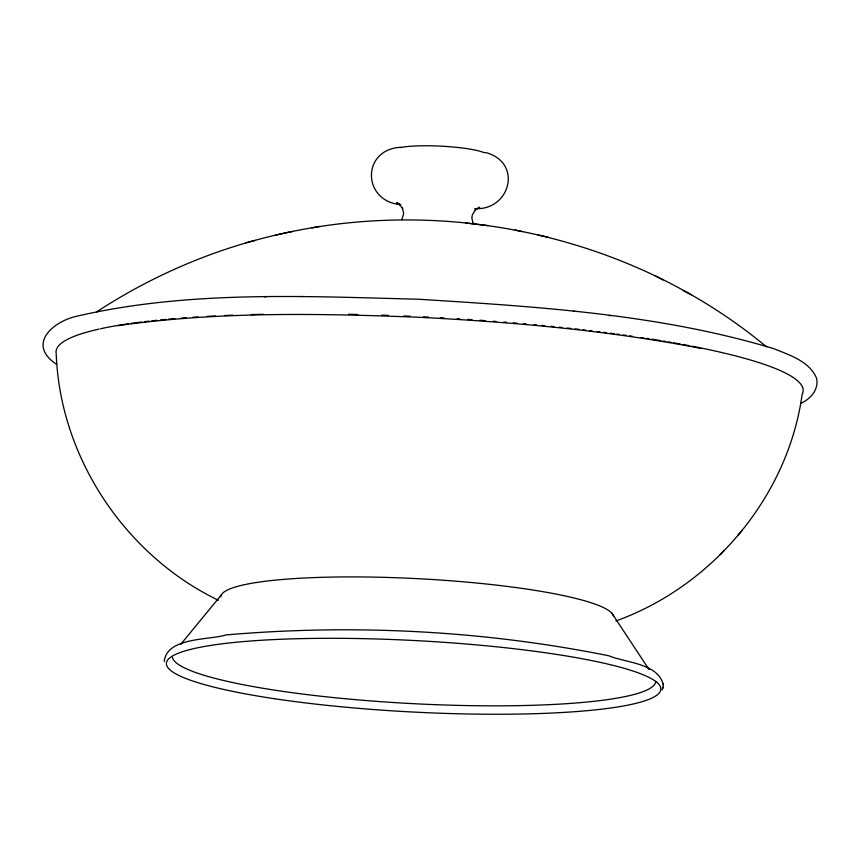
<?xml version="1.0" encoding="UTF-8"?>
<svg xmlns="http://www.w3.org/2000/svg" width="860" height="860" viewBox="0 0 860 860"><rect width="100%" height="100%" fill="white"/><g stroke="black" fill="none" stroke-linecap="round" stroke-linejoin="round"><path stroke-width="1.29" d="M662.189 689.838L662.92 687.301M663.296 684.872C658.416 663.286 625.693 662.791 609.116 655.879L608.084 655.632C483.008 630.53 353.804 623.962 226.728 634.874L225.707 635.013C209.657 640.152 166.431 637.077 164.271 661.49M662.737 688.624L663.479 683.549M401.792 219.741L403.673 213.645L402.362 207.905L402.663 208.464L398.621 203.605L399.406 204.239L396.654 202.745L399.696 204.132M615.857 620.984C712.499 586.219 788.029 496.575 802.154 394.342A374.068 53.997 3 0 0 700.728 347.945M180.621 644.473L221.332 594.926M737.568 535.543L741.793 530.942M720.175 554.786L724.174 550.421M96.632 311.89C156.101 272.975 222.955 245.304 292.69 231.437M800.703 403.394C810.389 399.212 819.139 389.44 816.548 378.217C809.346 361.092 789.587 355.191 773.882 348.698C658.986 314.083 537.962 306.762 418.841 299.248C305.182 296.356 189.071 290.315 77.465 316.071C52.707 321.199 26.402 344.645 56.631 364.317M478.181 207.808L479.665 207.271L475.225 209.819L475.731 209.281L472.398 214.71L471.828 217.881L473.15 223.621L472.839 223.073M245.96 242.778L255.076 240.445M275.565 235.178C444.727 194.844 632.315 235.382 766.604 346.913M311.933 227.889L319.587 226.449M401.125 147.264C361.254 149.049 361.931 201.455 400.835 204.669L397.234 203.874M117.777 325.671C217.107 311.513 317.921 313.384 417.917 317.222C513.054 322.091 608.278 330.38 701.878 348.59M474.784 208.7C510.657 210.528 522.923 162.078 485.373 152.489M264.676 296.85L266.31 296.829M301.484 296.506L302.763 296.485M488.071 225.642L465.625 223.019M573.394 311.223L574.749 311.385M609.149 315.491L610.858 315.695M515.14 230.018L522.568 231.641M538.21 235.027L547.852 237.145M218.397 600.269C125.194 555.366 59.91 457.359 56.212 353.739A374.068 53.997 3 0 1 99.072 329.079M683.238 290.54L691.246 294.797M655.89 276.157L662.995 279.93M611.89 613.223L649.117 669.639M655.707 681.26A242.015 34.938 3 0 1 417.25 703.867A242.015 34.938 3 0 1 172.441 657.405M100.48 328.767A374.068 53.997 3 0 1 128.28 323.812M130.87 323.435A374.068 53.997 3 0 1 141.631 322.016M144.416 321.672A374.068 53.997 3 0 1 149.285 321.113M151.758 320.834A374.068 53.997 3 0 1 156.799 320.296M160.648 319.909A374.068 53.997 3 0 1 165.873 319.404M168.528 319.167A374.068 53.997 3 0 1 174.902 318.608M181.191 318.103A374.068 53.997 3 0 1 186.319 317.716M192.844 317.265A374.068 53.997 3 0 1 198.144 316.91M207.303 316.373A374.068 53.997 3 0 1 215.247 315.953M224.697 315.512A374.068 53.997 3 0 1 232.942 315.168M251.152 314.577A374.068 53.997 3 0 1 263.171 314.287M348.59 314.287A374.068 53.997 3 0 1 357.835 314.491M381.7 315.147A374.068 53.997 3 0 1 388.172 315.373M403.77 315.964A374.068 53.997 3 0 1 410.285 316.243M423.303 316.846A374.068 53.997 3 0 1 428.517 317.103M440.255 317.727A374.068 53.997 3 0 1 444.168 317.953M457.187 318.727A374.068 53.997 3 0 1 459.874 318.888M467.926 319.415A374.068 53.997 3 0 1 471.957 319.683M479.987 320.242A374.068 53.997 3 0 1 485.33 320.629M493.317 321.221A374.068 53.997 3 0 1 495.973 321.425M503.917 322.059A374.068 53.997 3 0 1 506.562 322.274M513.151 322.822A374.068 53.997 3 0 1 517.096 323.156M523.643 323.725A374.068 53.997 3 0 1 526.255 323.962M534.038 324.671A374.068 53.997 3 0 1 536.715 324.929M542.058 325.435A374.068 53.997 3 0 1 544.713 325.704M551.346 326.359A374.068 53.997 3 0 1 553.99 326.628M559.247 327.176A374.068 53.997 3 0 1 561.859 327.456M567.073 328.015A374.068 53.997 3 0 1 570.954 328.434M574.964 328.885A374.068 53.997 3 0 1 578.963 329.337M582.94 329.799A374.068 53.997 3 0 1 585.574 330.1M589.519 330.573A374.068 53.997 3 0 1 592.132 330.885M597.334 331.53A374.068 53.997 3 0 1 599.925 331.852M603.774 332.336A374.068 53.997 3 0 1 606.332 332.659M610.288 333.175A374.068 53.997 3 0 1 614.223 333.702M616.835 334.046A374.068 53.997 3 0 1 619.437 334.4M623.317 334.938A374.068 53.997 3 0 1 625.886 335.292M629.713 335.841A374.068 53.997 3 0 1 632.25 336.206M641.108 337.518A374.068 53.997 3 0 1 643.785 337.926M646.451 338.335A374.068 53.997 3 0 1 649.096 338.743M651.729 339.152A374.068 53.997 3 0 1 660.803 340.625M663.35 341.044A374.068 53.997 3 0 1 665.887 341.474M668.403 341.904A374.068 53.997 3 0 1 670.897 342.334M673.595 342.807A374.068 53.997 3 0 1 680.26 344M682.883 344.484A374.068 53.997 3 0 1 689.354 345.698M691.902 346.193A374.068 53.997 3 0 1 699.384 347.676M220.805 596.883A196.714 28.402 3 0 1 414.617 578.511A196.714 28.402 3 0 1 613.599 616.276M400.394 147.597A46.214 6.676 3 0 1 444.459 146.35A46.214 6.676 3 0 1 484.481 152.811M274.534 698.728A247.572 35.744 3 0 0 660.19 691.569A247.572 35.744 3 0 0 306.138 638.529A247.572 35.744 3 0 0 274.534 698.728"/></g></svg>
